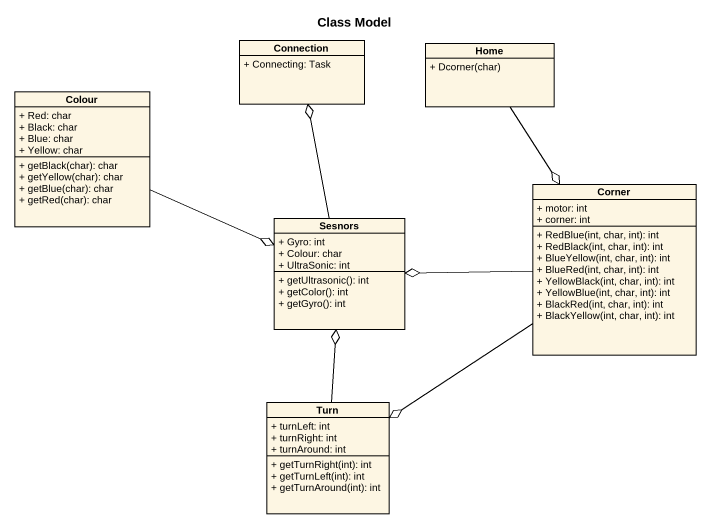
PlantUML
@startuml
title Class Model
hide circle
hide empty members
skinparam classAttributeIconSize 0
class Connection {
  + Connecting: Task
}
class Home {
  + Dcorner(char)
}
class Colour {
  + Red: char
  + Black: char
  + Blue: char
  + Yellow: char
  + getBlack(char): char
  + getYellow(char): char
  + getBlue(char): char
  + getRed(char): char
}
class Corner {
  + motor: int
  + corner: int
  + RedBlue(int, char, int): int
  + RedBlack(int, char, int): int
  + BlueYellow(int, char, int): int
  + BlueRed(int, char, int): int
  + YellowBlack(int, char, int): int
  + YellowBlue(int, char, int): int
  + BlackRed(int, char, int): int
  + BlackYellow(int, char, int): int
}
class Sesnors {
  + Gyro: int
  + Colour: char
  + UltraSonic: int
  + getUltrasonic(): int
  + getColor(): int
  + getGyro(): int
}
class Turn {
  + turnLeft: int
  + turnRight: int
  + turnAround: int
  + getTurnRight(int): int
  + getTurnLeft(int): int
  + getTurnAround(int): int
}
Home --o Corner
Colour -right-o Sesnors
Corner -left-o Sesnors
Corner --o Turn
Sesnors -up-o Connection
Turn -up-o Sesnors
@enduml
